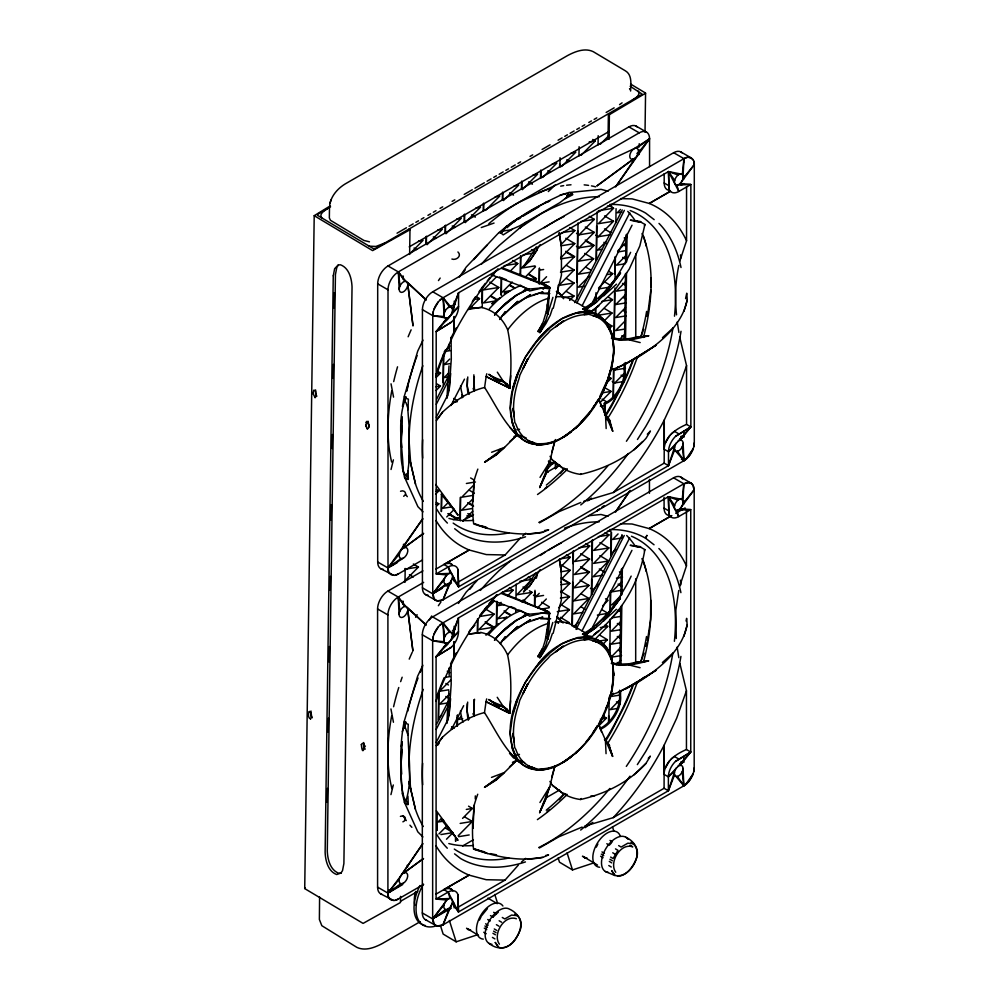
<?xml version="1.0" encoding="UTF-8"?>
<svg xmlns="http://www.w3.org/2000/svg" width="999" height="999" viewBox="0 0 999 999"><rect width="100%" height="100%" fill="white"/><g stroke="black" fill="none" stroke-linecap="round" stroke-linejoin="round"><path stroke-width="1.5" d="M381.843 894.317A14.598 8.429 -60 0 1 377.585 887.137L377.585 608.965A14.598 8.429 -60 0 1 387.912 591.083L422.902 570.879M383.329 569.368A14.598 8.429 -60 0 1 377.697 562L377.697 283.841A14.598 8.429 -60 0 1 388.012 265.959L628.908 126.885A14.598 8.429 -60 0 1 637.262 126.973M423.663 582.367L398.239 597.052A14.598 8.429 -60 0 0 387.912 614.934L387.912 893.094C387.038 898.863 393.681 902.696 398.239 899.05L423.663 884.377M649.562 166.621L649.562 138.799A14.598 8.429 -60 0 0 639.235 132.842L398.339 271.915A14.598 8.429 -60 0 0 388.012 289.797L388.012 567.969C387.15 573.726 393.781 577.559 398.339 573.926L422.427 560.014M401.311 746.328L402.135 741.77C401.511 760.963 398.551 782.766 405.119 800.961L405.881 801.036C413.711 776.96 406.755 749.5 408.266 724.275A5.47 2.235 11.6 0 1 404.195 721.415C399.375 745.541 400.287 770.629 402.659 794.992M402.185 416.62C402.847 435.601 397.415 457.742 405.219 475.836L406.518 475.487L407.692 472.714L408.778 464.098L409.041 425.599L407.692 407.767L405.981 402.609L404.458 401.735C396.99 423.501 402.872 449.163 403.221 471.865M426.585 920.141A14.598 8.429 -60 0 1 422.327 912.961L422.327 634.802A14.598 8.429 -60 0 1 432.654 616.92L673.551 477.834A14.598 8.429 -60 0 1 682.742 479.033M428.072 595.204A14.598 8.429 -60 0 1 422.427 587.837L422.427 309.665A14.598 8.429 -60 0 1 432.754 291.783L673.651 152.71A14.598 8.429 -60 0 1 682.005 152.797M438.386 601.161L434.727 599.662L432.754 593.793L432.754 315.634C433.042 308.504 437.05 301.561 443.081 297.752L683.978 158.666C688.536 155.032 695.167 158.866 694.293 164.635L694.293 442.794C694.005 449.912 689.997 456.855 683.978 460.676L443.081 599.75L437.013 600.986L425.449 594.517M680.032 765.409L690.746 752.022L690.746 509.627L678.708 516.583L676.76 510.214A6.081 3.509 -60 0 1 674.874 504.62A6.081 3.509 -60 0 1 680.656 499.1L668.381 496.715L458.466 617.906L458.466 631.818L451.973 637.824A6.081 3.509 -60 0 1 446.803 643.269L436.088 656.655L436.088 899.05L446.803 900.062A6.081 3.509 -60 0 1 449.463 898.526L436.088 899.05L448.139 892.095A14.598 8.429 -60 0 1 457.954 894.667L458.466 911.962L668.381 790.771L674.612 774.799A6.081 3.509 -60 0 1 674.612 771.727L668.381 790.771L664.085 788.286L613.211 817.657L584.952 826.061M680.144 440.284L690.858 426.898L690.858 184.503L678.808 191.458L676.86 185.09A6.081 3.509 -60 0 1 674.974 179.483A6.081 3.509 -60 0 1 680.769 173.976L668.493 171.578L458.566 292.782L458.566 306.693L452.072 312.687A6.081 3.509 -60 0 1 446.915 318.144L436.201 331.531L436.201 573.926L446.915 574.937A6.081 3.509 -60 0 1 449.575 573.401L436.201 573.926L448.239 566.97A14.598 8.429 -60 0 1 458.054 569.542L458.566 586.838L668.493 465.646L674.725 449.675A6.081 3.509 -60 0 1 674.725 446.603L668.493 465.646L664.185 463.161L613.311 492.532L583.653 501.398M454.158 907.941L454.158 903.296M635.689 662.749L635.689 578.833M635.789 337.612L635.789 253.709M649.45 493.294L649.45 479.383M664.085 788.286L664.16 745.179L676.685 718.181L686.45 690.796L679.907 663.573M669.717 515.496A14.598 8.429 -60 0 1 664.085 508.141L664.085 497.315M664.185 463.161L664.26 420.055L676.785 393.057L686.55 365.671L679.707 337M668.443 190.197A14.598 8.429 -60 0 1 664.185 183.004L664.185 173.739M668.381 790.771L668.381 776.86A14.598 8.429 -60 0 1 675.511 761.4L690.746 752.022L686.45 749.537C676.123 753.933 664.26 761.812 664.085 774.375L668.381 776.86L674.874 770.853A6.081 3.509 -60 0 1 676.76 767.607L668.381 776.86M668.893 514.01L668.381 496.715L678.708 516.583A14.598 8.429 -60 0 1 668.893 514.01L668.381 496.715L678.034 500.137M668.493 465.646L668.493 451.735A14.598 8.429 -60 0 1 675.624 436.276L690.858 426.898L686.55 424.413C676.223 428.808 664.372 436.688 664.185 449.25L668.493 451.735L674.974 445.729A6.081 3.509 -60 0 1 676.86 442.47L668.493 451.735M668.993 188.886L668.493 171.578L678.808 191.458A14.598 8.429 -60 0 1 668.993 188.886L668.493 171.578L678.134 175.012M681.131 436.6L683.978 436.838L683.978 430.656M686.45 749.537L686.45 690.796M679.682 586.376L686.45 565.884L686.45 510.239M686.55 424.413L686.55 365.671M679.782 261.251L686.55 240.759L686.55 186.651M425.349 919.642L436.9 926.11L442.969 924.887L683.865 785.801C689.897 781.992 693.905 775.037 694.193 767.919L694.193 489.76L692.22 483.891L680.843 477.11M454.233 316.496L454.195 333.404L441.658 360.402L436.001 376.261M454.258 307.28L454.258 301.111M454.133 641.633L454.083 658.528L441.558 685.526L435.901 701.385M454.145 632.404L454.158 626.248M311.476 716.458L310.926 712.687L309.415 711.4M467.307 378.633L467.22 385.839A73.002 42.145 -60 0 0 467.869 392.57M467.207 703.758L467.12 710.963A73.002 42.145 -60 0 0 468.231 720.242M400.549 896.39L400.462 902.522L363.087 923.401L304.72 888.611L314.21 215.684L330.382 205.794M319.593 897.027L319.38 919.492L321.828 925.698L356.83 947.339C365.209 951.385 374.95 947.464 382.542 943.406L420.229 921.652M329.483 207.979L329.345 217.907L330.419 220.267L363.923 240.459L369.443 241.808M327.173 802.384L327.372 788.361M328.172 732.242L328.371 718.219M329.158 662.1L329.383 646.515M330.169 590.397L330.369 576.373M331.168 520.254L331.381 504.67M332.18 448.551L332.38 434.528M333.167 378.409L333.366 364.385M334.166 308.266L334.378 292.682M404.995 582.367L405.182 568.443M409.627 254.445L409.977 229.745L408.966 229.146M426.086 244.193L426.198 236.426M426.361 244.156L426.473 236.388M436.725 830.419L436.813 824.187M438.286 720.017L438.673 692.032M441.233 511.5L441.483 494.393M443.057 382.442L443.456 354.458M445.167 233.179L445.279 225.412M436.988 830.369L437.237 813.273M438.549 719.979L438.948 691.995M441.508 511.463L441.745 494.355M443.294 385.514L443.731 354.42M445.442 233.142L445.554 225.374M455.494 841.17L455.532 838.061M457.117 726.111L457.267 715.222M460.039 519.318L460.352 497.377M464.248 222.165L464.36 214.398M455.769 841.121L455.806 838.011M457.392 726.073L457.542 715.184M460.289 520.829L460.626 497.34M462.038 397.827L462.075 394.717M464.523 222.128L464.622 214.36M477.36 632.692L477.559 618.693M482.03 302.884L482.242 287.337M483.316 211.151L483.429 203.384M475.274 799.013L475.324 795.903M477.634 632.654L477.822 618.656M482.23 307.517L482.517 287.3M483.591 211.114L483.703 203.346M496.391 624.787L496.715 601.46M501.061 294.992L501.298 277.884M502.397 200.137L502.509 192.37M496.665 624.75L496.99 601.423M501.336 294.942L501.573 277.847M502.672 200.1L502.784 192.332M520.267 274.638L520.529 255.981M521.478 189.123L521.59 181.356M515.759 612.175L515.809 609.065M515.959 598.189L516.158 584.19M520.541 274.6L520.804 255.944M521.753 189.086L521.853 181.319M534.502 605.869L534.702 591.87M539.06 283.841L539.273 268.294M540.546 178.109L540.659 170.342M534.777 605.831L534.989 590.284M539.335 283.803L539.547 268.256M540.821 178.072L540.934 170.305M555.369 468.743L555.456 462.525M559.627 167.095L559.677 163.986M555.644 468.693L555.731 462.475M558.116 293.007L558.229 285.227M559.902 167.058L560.027 157.73M572.052 625.824L572.677 582.28M572.939 563.623L573.114 551.186M576.923 282.03L577.647 230.719M572.327 625.786L573.389 551.148M576.96 299.088L578.034 222.902M578.97 156.044L579.108 146.716M591.42 594.592L591.645 579.045M591.908 560.389L592.195 540.172M595.392 314.548L595.479 308.329M595.579 300.562L595.654 295.891M596.153 260.127L596.64 225.924M591.695 594.555L592.457 540.134M595.654 314.51L595.741 308.291M595.854 300.512L595.966 292.744M596.428 260.09L597.102 211.888M598.051 145.03L598.189 135.702M604.17 412.562L604.295 403.284A24.388 13.849 -59.2 0 0 624.125 369.68L624.213 363.474M608.041 138.749L608.391 114.061L609.39 114.66L609.04 139.361M605.157 414.71L605.307 403.883A24.388 13.849 -59.2 0 0 620.017 389.847M608.541 721.965L608.628 715.746M609.49 655.107L609.64 644.218M609.877 627.11L609.989 619.343M610.127 610.014L610.389 591.358M610.889 555.594L611.226 532.267M613.149 396.828L613.536 368.843M613.96 339.298L614.61 292.657M614.885 273.988L615.122 256.893M608.816 721.915L609.165 697.04M609.765 655.057L610.264 619.305M610.401 609.977L610.664 591.308M611.163 555.556L611.5 532.23M613.411 396.79L613.811 368.806M614.235 339.26L614.959 287.949M615.084 278.621L615.396 256.855M615.871 222.64L616.071 208.654M619.592 690.234L619.53 694.892A24.388 13.849 -59.2 0 1 599.7 728.496L600.711 729.095A24.388 13.849 -59.2 0 0 620.541 695.491L620.604 690.833M619.942 665.409L620.779 606.455M620.928 595.591L621.303 569.218M621.74 538.174L621.79 535.077M624.562 338.698L625.486 273.639M625.636 262.787L626.023 234.902M620.978 664.46L621.815 605.506M621.965 594.642L622.34 568.256M625.249 362.537L625.137 370.279A24.388 13.849 -59.2 0 1 623.226 383.129M625.574 339.298L626.51 272.69M626.66 261.838L627.06 233.966M630.606 91.021C630.769 84.428 632.367 74.937 625.436 70.867L593.219 51.661C584.84 47.615 575.099 51.536 567.507 55.594L346.803 183.004C338.511 187.575 331.268 195.267 329.682 204.895M645.029 132.155L645.566 93.069L630.519 84.003M486.775 373.776A73.002 42.145 -60 0 0 486.151 376.573L509.74 388.174C511.401 368.756 511.838 348.976 507.679 329.82A103.222 59.603 -60 0 0 481.218 307.405L469.505 308.853L481.218 307.405M486.675 698.9A73.002 42.145 -60 0 0 486.051 701.698L509.627 713.298C511.288 693.88 511.738 674.1 507.579 654.944A103.222 59.603 -60 0 0 481.106 632.529L469.405 633.99L481.106 632.529M403.084 275.899L402.997 278.871L403.371 276.835M402.972 601.023L402.897 604.008L403.271 601.96M408.029 409.74L408.379 399.15A5.47 2.235 11.6 0 1 404.295 396.291L402.422 406.506M650.849 290.097L647.527 315.597M650.948 287.15L650.948 278.159M449.013 365.859L446.928 398.201A175.2 101.161 -60 0 1 449.113 390.384L451.298 359.053L451.073 337.4M448.913 690.983L446.815 723.326A175.2 101.161 -60 0 1 449.013 715.509L451.186 684.178L451.024 663.998M680.144 183.491L690.858 184.503L677.484 185.027A6.081 3.509 -60 0 0 680.144 183.491L681.343 182.093A6.081 3.509 -60 0 0 682.904 178.709L683.978 158.666L673.651 152.71M680.032 508.616L690.746 509.627L677.372 510.152A6.081 3.509 -60 0 0 680.032 508.616L681.231 507.217A6.081 3.509 -60 0 0 682.804 503.833L683.865 483.791L689.934 482.567L693.069 484.99M544.443 530.569L548.663 529.807A175.2 101.161 -60 0 1 542.644 532.28C519.53 536.813 495.604 531.63 473.676 523.938A118.931 51.399 -73.4 0 1 472.727 498.701L474.275 480.094A103.222 59.603 -60 0 1 477.834 469.105M545.741 855.444L548.563 854.944A175.2 101.161 -60 0 1 542.544 857.404C519.43 861.937 495.492 856.755 473.576 849.063A118.931 51.399 -73.4 0 1 472.627 823.825L474.175 805.231A103.222 59.603 -60 0 1 477.734 794.23M467.782 376.973L467.22 385.839L469.13 394.343M467.669 702.097L467.12 710.963L469.018 719.467M313.187 392.919L313.674 390.522M316.159 395.592L315.509 390.984L313.986 390.122M402.06 425.836L401.348 436.588A184.94 106.781 -60 0 0 401.698 447.44M402.048 749.437L401.248 761.713A184.94 106.781 -60 0 0 401.71 774.075M454.258 304.208L454.133 306.144A14.598 8.429 -60 0 1 453.134 310.264M454.033 634.303L454.158 629.333M546.328 311.613L547.839 314.26L549.425 290.222L546.328 311.613L539.972 332.492L545.454 321.503L552.909 297.365M539.86 657.617C548.426 645.179 549.263 629.994 549.325 615.359L545.179 640.621L539.86 657.617L537.824 656.53A71.404 40.085 -38.1 0 0 542.207 648.588M612.862 358.142C616.533 339.073 608.566 311.651 585.314 311.613C558.453 313.236 538.473 335.627 525.374 357.18C513.261 379.308 503.858 407.804 515.884 431.868C527.534 451.998 555.257 445.179 569.954 432.467M612.849 681.892L612.749 664.622L610.864 656.618C617.931 679.695 610.077 704.382 599 724.887L603.846 714.909A70.667 40.797 -60 0 1 578.858 750.299L563.361 762.499L571.241 756.817A70.667 40.797 -60 0 1 540.734 768.843L538.161 769.255L527.734 766.033L534.053 767.981A70.667 40.797 -60 0 1 515.896 749.6L514.685 747.477L512.974 733.403L514.073 741.857A70.667 40.797 -60 0 1 518.906 703.845L519.717 700.411L527.734 683.728L523.001 693.768A70.667 40.797 -60 0 1 547.976 658.378L550.324 655.631L563.361 646.116L555.606 651.86A70.667 40.797 -60 0 1 586.101 639.835L588.561 639.36L599 642.582L592.794 640.696A70.667 40.797 -60 0 1 610.938 659.078L612.05 661.138M515.871 434.715L520.117 437.4C504.095 424.413 495.641 404.558 484.602 387.475L486.151 376.573L509.752 388.199L510.651 375.636M573.226 754.707C559.527 767.145 535.639 777.309 520.004 762.537C503.996 749.537 495.541 729.682 484.49 712.599L486.051 701.698L509.64 713.336L510.551 700.761M472.727 498.701L473.014 501.723L474.275 480.094M473.002 828.271L474.175 805.231M646.79 316.333L647.052 313.249M646.291 646.216L646.553 643.106M449.113 390.384L450.699 373.551M449.013 715.509L450.599 698.676M554.345 442.707L549.85 461.65L539.735 487.512L546.416 473.126L546.79 469.243M554.957 765.609L549.75 786.775L539.622 812.649L546.303 798.251L546.803 793.081M683.116 177.048A6.081 3.509 -60 0 0 682.292 174.6L683.978 158.666L687.162 157.405M683.004 502.172A6.081 3.509 -60 0 0 682.192 499.725L683.865 483.791L687.062 482.542M610.963 331.493C618.194 354.495 609.665 379.121 598.763 399.55L596.003 402.984M547.839 314.26A66.796 38.561 -60 0 0 547.602 306.169L549.425 290.222M546.228 636.738L547.739 639.385A66.796 38.561 -60 0 0 547.489 631.293L549.325 615.359M549.887 288.848L542.544 287.837L528.796 289.123L528.683 290.147L529.445 291.046L545.254 287.188L549.612 287.412M549.787 613.973L542.432 612.974L528.696 614.26L528.571 615.272L529.345 616.171L545.142 612.312L548.776 612.399M311.501 716.445L310.552 718.943M433.254 311.651L432.754 315.634L446.915 318.144M673.551 477.834L683.865 483.791L442.969 622.877C436.925 626.685 432.992 633.628 432.654 640.759L432.654 918.918L434.627 924.787L438.286 926.285M693.793 446.765L694.293 442.794M693.693 771.89L694.193 767.919M401.411 421.203L401.96 418.156M404.995 401.436L405.819 396.865M406.93 390.784L407.754 386.226A184.94 106.781 -60 0 1 415.097 361.263M404.932 401.398L405.781 396.853M406.905 390.784L407.754 386.226M433.154 636.788L432.654 640.759L446.803 643.269M585.202 636.75L598.663 640.484L606.855 648.076L612 659.465C601.311 619.929 554.595 640.596 538.336 663.811C517.332 689.822 497.727 731.905 520.004 762.537L515.771 759.852M610.963 368.331L612.587 359.603M610.864 693.456L611.4 690.546M611.95 687.637L612.749 683.279M368.756 424.987L366.92 421.303L365.821 425.287M368.181 421.266L369.056 427.26M393.394 459.852L391.046 469.493M393.294 784.977L390.946 794.617M536.363 578.221L536.925 575.362M678.858 265.397C675.324 281.581 674.824 298.351 676.535 314.81M647.414 640.721L650.586 619.63L650.736 600.224M678.758 590.521L675.861 610.239L676.286 638.511M315.597 389.91L315.559 393.631L316.845 396.253M315.996 396.403L316.171 395.579M402.322 731.643L403.821 727.272L405.119 726.935L407.917 734.877M685.576 298.626L686.738 293.194A175.2 101.161 -60 0 1 687.225 299.912C681.98 326.124 658.416 344.568 636.838 357.942M686.051 621.041L686.638 618.331A175.2 101.161 -60 0 1 687.125 625.049C681.88 651.248 658.316 669.692 636.725 683.066M640.509 221.516L630.282 220.155A175.2 101.161 -60 0 1 635.327 221.179L641.071 222.228L644.954 224.463L639.847 245.929L629.308 268.981L614.647 290.447L591.046 312.425L584.378 314.598A103.222 59.603 -60 0 0 587.961 311.738M640.409 546.64L630.169 545.292A175.2 101.161 -60 0 1 635.214 546.303L640.971 547.352L644.842 549.6C639.298 584.14 619.68 615.372 592.045 636.6M304.707 888.461L305.145 887.761M645.579 93.219L609.39 114.66M607.567 380.007L606.955 382.492L610.564 369.755M607.454 705.132L601.81 718.119M363.698 742.544L363.549 746.191L365.172 749.188M546.416 473.126L546.977 470.841A66.796 38.561 -60 0 1 549.85 461.65L540.034 477.372M546.303 798.251L546.865 795.966A66.796 38.561 -60 0 1 549.75 786.775L539.935 802.497M553.259 308.204L561.438 275.175L561.438 256.793M553.159 633.329L561.326 600.312L561.326 581.918M310.976 710.988L310.951 715.559L312.35 717.732M645.991 646.228L646.765 643.481M610.464 694.879L606.855 707.617L612 690.284L613.386 673.588M683.99 311.276L687.225 299.912M683.89 636.4L687.125 625.049M551.823 452.035L555.407 439.548M551.723 777.172L554.907 766.058M404.458 395.729L417.719 351.111L422.989 340.135M404.358 720.853L417.607 676.248L422.877 665.259M435.914 569.118L443.943 564.485L448.239 566.97L450.199 573.339A6.081 3.509 -60 0 1 452.335 578.059L443.081 599.75L439.885 601.011M607.867 378.758L610.526 369.817M435.801 894.255L443.831 889.61L448.139 892.095L450.087 898.463A6.081 3.509 -60 0 1 452.222 903.196L442.969 924.887L439.785 926.135M547.739 639.385L552.797 622.489M330.02 203.209L331.006 200M415.746 891.395L415.035 893.705A27.51 15.622 -59.2 0 0 414.872 905.231M552.472 308.416L550.212 315.247L545.991 323.439L539.922 332.555L537.937 331.406L542.757 324.101M552.36 633.541L550.099 640.371L545.879 648.563L539.822 657.679L545.342 646.628M512.774 388.186L517.644 374.513L525.374 357.18L536.525 341.82L548.951 328.696L561.875 318.656L575.649 313.286L588.086 312.05L598.376 315.035L606.955 322.952L611.937 326.024L608.666 329.333M512.674 713.311L517.544 699.637L525.274 682.305L536.413 666.957L548.851 653.821L561.775 643.781L575.549 638.411L587.974 637.187L577.722 637.487M641.121 336.126L643.656 329.308M641.008 661.251L644.068 653.071M403.658 496.278C407.942 494.068 404.395 489.398 400.537 491.258M443.081 599.75L449.575 582.854A6.081 3.509 -60 0 0 451.723 579.807M388.998 890.271L387.912 893.094L388.424 896.478M442.969 924.887L449.463 907.979A6.081 3.509 -60 0 0 451.61 904.932M366.009 422.515L366.258 421.878M452.335 308.753L458.566 292.782L452.335 311.825A6.081 3.509 -60 0 0 452.335 308.753L443.081 297.752L432.754 291.783M452.222 633.878L458.466 617.906L452.222 636.95A6.081 3.509 -60 0 0 452.222 633.878L442.969 622.877L432.654 616.92M316.009 396.403L315.06 397.614M607.342 380.07L599.687 396.79M605.644 709.103L607.23 705.194M389.148 890.246L387.912 893.094L377.585 887.137M539.735 487.512L546.977 470.841M539.622 812.649L546.865 795.966M591.046 312.425L591.558 311.251L589.547 310.364L584.665 310.14L582.629 309.016A71.404 53.821 -44 0 0 591.358 303.559M644.392 225.724L644.954 224.463M644.28 550.861L644.842 549.6M433.878 309.565L438.386 301.748M433.778 634.69L438.286 626.885M665.309 443.194L669.817 435.377M665.209 768.318L669.717 760.501M600.549 720.741L598.663 724.687L600.249 720.654M615.496 848.875L617.969 850.361L613.124 858.553L610.639 857.08M479.433 920.104L480.994 916.957M596.303 847.164L597.864 844.018M539.922 332.555L545.454 321.503M436.6 399.25L448.701 375.661M436.276 404.295L449.026 379.433M436.326 417.245L447.702 395.067M450.986 405.494L464.485 379.158M574.75 302.647L622.265 209.94M576.885 302.922L624.363 210.352M582.117 305.781L629.782 212.799M592.182 302.972L632.055 225.212M436.501 724.375L449.313 699.4M436.176 729.432L448.926 704.57M436.226 742.382L448.314 718.805M451.585 729.245L463.673 705.669M575.349 626.385L622.165 535.064M576.073 629.432L624.25 535.476M582.005 630.918L629.682 537.937M591.358 629.495L631.955 550.349M309.091 711.7C308.092 713.798 308.004 718.181 310.564 718.93M515.884 377.747L517.644 374.513L512.499 391.845L510.252 408.067L512.774 425.025M515.771 702.884L517.544 699.637L512.387 716.982L510.152 733.191L512.674 750.149M536.301 246.903L523.551 266.895A175.2 101.161 -60 0 1 529.345 261.438L540.209 244.605M535.489 573.226L523.439 592.02A175.2 101.161 -60 0 1 529.245 586.563L540.109 569.73M610.526 284.94L609.278 287.138A66.796 38.561 -60 0 1 605.282 293.556L596.515 302.123L584.665 310.14L603.508 292.994L620.504 273.039L603.858 295.629L603.508 292.994M610.414 610.077L603.408 618.119L603.758 620.754L620.391 598.164L609.178 612.275A66.796 38.561 -60 0 1 605.169 618.681L600.162 624.1L592.544 630.169L584.565 635.264L582.529 634.14A71.404 53.821 -44 0 0 591.258 628.696M506.618 226.036L503.596 229.52L503.946 230.819L510.339 229.97L519.443 225.974L559.665 202.76L566.583 197.502L568.493 194.43L566.97 193.556L561.65 194.655L545.529 202.41L512.325 221.878L498.701 232.779A5.47 2.235 48.4 0 1 503.221 234.877L512.225 229.27M605.282 293.556L620.504 273.039M605.169 618.681L620.391 598.164M648.251 758.278L650.324 756.131A175.2 101.161 -60 0 1 645.878 763.498C629.008 782.292 605.044 793.993 580.556 799.5A118.931 72.827 -78.4 0 1 562.849 793.406L552.347 785.251A103.222 59.603 -60 0 1 549.949 781.43M472.227 301.885L475.512 296.753M592.22 408.966L598.376 399.338M468.843 632.155L470.479 629.582M637.462 439.485L645.666 426.635A184.94 106.781 -60 0 0 681.031 331.293M592.882 732.891L597.502 725.661L587.974 740.309L575.549 753.433L561.775 762.986C544.23 775.236 517.12 771.49 512.387 747.801L515.771 757.005M637.35 764.61L645.566 751.772A184.94 106.781 -60 0 0 680.931 656.418M590.459 411.526L588.086 415.184L575.649 428.309L561.875 437.862C544.33 450.099 517.22 446.366 512.499 422.677L515.884 431.868M592.045 409.091L594.417 405.432M338.336 265.085L336.8 267.445L335.439 274.538L327.285 851.086C327.622 859.39 330.232 870.141 338.886 873.288L341.171 873.064M537.824 656.53L542.644 649.225M488.848 223.676A184.94 106.781 -60 0 1 518.793 202.385L634.752 148.401A6.081 3.509 -60 0 1 638.261 150.125A6.081 3.509 -60 0 1 636.6 156.256L615.571 186.875L649.562 138.799L634.078 148.739A6.081 3.509 -60 0 0 629.82 155.382A6.081 3.509 -60 0 0 632.742 159.191M404.832 547.577A6.081 3.509 -60 0 1 407.23 553.396A6.081 3.509 -60 0 1 400.624 558.416A6.081 3.509 -60 0 1 400.974 550.499L422.864 518.631L388.012 567.969L388.524 571.353M630.119 490.409L615.471 512L629.507 491.583M403.396 883.153L387.912 893.094L402.073 874.237L422.764 843.755M459.415 277.035L466.283 266.983L498.301 233.192M458.454 603.421L466.183 592.107L476.848 580.844M422.714 843.768L400.874 875.636A6.081 3.509 -60 0 0 400.524 883.541A6.081 3.509 -60 0 0 407.13 878.521A6.081 3.509 -60 0 0 404.732 872.701M529.345 261.438L537.25 249.95M529.245 586.563L537.15 575.074M581.243 798.501L580.556 799.5M550.049 456.306A103.222 59.603 -60 0 0 552.459 460.127L562.949 468.281A118.931 72.827 -78.4 0 0 580.656 474.375L581.006 473.876M481.543 915.821L487.437 908.615M492.907 917.144L498.351 912.149M685.589 459.59L693.169 448.851L688.661 456.668M685.489 784.727L693.069 773.988L688.561 781.792M498.613 776.448L495.854 780.294L484.552 787.349L504.42 772.527L516.708 760.326L510.039 752.771M436.413 420.542L442.569 412.125A103.222 59.603 -60 0 1 484.602 387.475M436.313 745.666L442.47 737.262A103.222 59.603 -60 0 1 484.49 712.599M681.343 182.093L694.293 164.635L693.793 161.239M433.254 597.19L432.754 593.793L446.915 574.937M681.231 507.217L694.193 489.76L693.693 486.363M446.803 900.062L432.654 918.918L433.154 922.314M436.8 419.755L442.569 412.125M436.7 744.879L442.47 737.262M500.199 318.406L505.382 311.7L499.625 319.493M500.574 448.901L495.954 455.157L484.665 462.225L504.532 447.402L516.808 435.202L510.152 427.647M500.099 643.531L505.282 636.825L500.474 643.481M573.326 429.582L577.822 425.736L575.649 428.309L591.358 410.077M586.063 741.857L590.384 736.313M494.555 315.197C503.434 303.771 515.197 294.28 528.796 289.123L491.933 274.987M494.455 640.322C503.334 628.895 515.084 619.405 528.696 614.26L491.833 600.124M638.161 152.872L649.562 138.799L636.6 148.227M682.904 178.709L694.293 164.635M399.413 553.896L388.012 567.969L377.697 562M422.427 587.837L432.754 593.793L444.155 579.72M682.804 503.833L694.193 489.76M399.313 879.02L387.912 893.094L400.874 883.665M444.043 904.844L432.654 918.918L422.327 912.961M560.377 473.563L564.073 469.068M458.279 582.042L505.132 554.982L520.491 537.862M559.34 799.812L563.973 794.205M458.179 907.167L505.032 880.107L518.394 865.022M494.755 314.61L498.439 310.339L516.471 295.18L528.796 289.123M494.655 639.747L498.339 635.476L516.358 620.304L528.696 614.26M436.201 331.531L458.566 306.693A14.598 8.429 -60 0 1 451.436 322.14L436.201 331.531L451.436 322.14M436.088 656.655L458.466 631.818A14.598 8.429 -60 0 1 451.323 647.277L436.088 656.655L451.323 647.277M579.408 749.25L575.549 753.433L577.722 750.861L575.474 752.784M494.98 314.535L504.27 304.558L516.471 295.18M494.867 639.66L504.17 629.695L516.358 620.304M581.031 422.352L585.314 417.832M611.4 842.994L609.303 845.191L606.818 843.718M647.327 434.215L650.424 431.006A175.2 101.161 -60 0 1 645.978 438.374C629.108 457.167 605.144 468.856 580.656 474.375M555.469 184.703L548.301 191.558M410.002 253.609L423.077 240.359L418.519 241.096M427.072 244.705L442.332 229.246L437.774 229.97M445.991 233.778L461.263 218.319L456.705 219.056M465.259 222.64L480.519 207.18L475.961 207.917M485.601 210.414L499.775 196.054L495.217 196.791M503.434 200.587L518.693 185.127L514.148 185.864M522.34 189.698L537.612 174.238L533.054 174.975M542.694 177.472L556.868 163.112L552.31 163.848M561.613 166.546L575.786 152.185L571.228 152.922M581.081 155.32L595.254 140.971L592.694 139.448M600.337 144.206L609.053 135.365M496.665 276.661L483.578 289.91L498.763 287.462L489.822 282.13M468.606 309.628L479.508 298.589L476.96 297.065M510.139 271.266L517.769 263.536L512.649 260.489M498.763 287.462L483.504 302.922L495.654 300.961M529.045 260.364L521.416 268.094L535.077 265.884M512.237 282.055L502.422 291.995L510.027 290.771M446.528 349.35L449.8 346.029M525.699 276.686L535.501 266.745M560.676 244.942L574.85 230.594L569.742 227.547M449.725 359.041L444.28 364.56L450.349 363.586M436.188 377.447L440.547 373.039L436.713 370.754M576.498 233.304L579.058 234.827L594.318 219.368L589.21 216.321M533.853 281.219L536.038 279.008L528.371 274.438M560.601 257.954L574.775 243.594L565.834 238.262M448.563 373.151L444.205 377.572L448.763 376.835M609.74 205.956L613.573 208.242L598.314 223.701L613.498 221.254L604.557 215.921M540.034 283.341L546.578 276.723M436.113 390.459L440.472 386.039L436.638 383.753M576.423 246.316L578.983 247.839L594.243 232.38L585.302 227.048M620.504 209.465L617.232 212.787L621.79 212.05M561.138 270.217L574.213 256.955L566.545 252.385M595.679 235.19L598.239 236.713L613.498 221.254M566.47 265.397L574.138 269.967L558.878 285.427L574.063 282.979L566.396 278.409M606.393 241.246L597.677 250.075L602.235 249.338M584.665 253.409L593.606 258.741L578.346 274.201L590.496 272.24M560.988 296.228L574.063 282.979M589.173 276.174L578.271 287.213L584.34 286.238M617.619 251.061L626.336 242.22M569.63 300.399L573.988 295.979L566.321 291.408M626.261 255.232L616.458 265.172L625.561 263.699M598.538 287.999L612.712 273.639L608.878 271.353M626.111 281.243L616.308 291.184L625.411 289.71M596.815 315.472L612.087 300.012M625.561 294.605L615.746 304.545L626.373 302.834M604.37 320.754L612.012 313.024L604.333 308.454M435.626 494.13L438.898 490.821L436.351 489.298M625.486 307.617L615.671 317.557L626.298 315.834M436.65 506.031L438.823 503.821L436.276 502.297M625.411 320.629L615.596 330.569L624.712 329.096M447.939 502.834L442.482 508.354L451.598 506.893M473.738 485.077L461.75 497.215L472.377 495.504M619.88 339.161L625.337 333.629M446.765 516.945L454.408 509.215M472.577 499.188L461.675 510.227L472.302 508.516M462.962 521.103L472.777 511.163M404.283 581.406L418.456 567.045L413.349 563.998M612.325 368.419L614.885 369.942L618.156 366.633M605.694 383.928L611.151 378.409L608.591 376.885M612.25 381.431L614.81 382.954L624.625 373.014M600.174 402.46L611.076 391.421L605.956 388.374M545.854 470.404L552.385 463.786L548.551 461.501M556.043 468.319L559.315 465.01M480.044 615.496L494.218 601.148L491.658 599.625M470.529 629.695L474.887 625.274M501.148 602.372L497.877 605.681L503.958 604.695M507.692 595.741L513.136 590.222L509.303 587.936M485.202 608.816L494.143 614.148L478.883 629.607L494.068 627.16L485.127 621.828M363.274 748.251L365.447 746.041M528.221 577.035L532.055 579.32L516.783 594.78L531.98 592.332L529.42 590.809M509.79 606.543L497.802 618.681L506.918 617.22M485.951 635.239L492.495 628.621M522.165 602.272L531.98 592.332M560.414 567.22L570.229 557.28L566.396 554.994M450.561 680.207L439.66 691.246L448.763 689.785M533.416 595.142L535.963 596.665L539.235 593.356M585.864 543.768L589.697 546.053L574.425 561.513L589.622 559.065L580.669 553.733M561.426 579.12L570.154 570.279L561.201 564.947M449.388 694.317L439.572 704.258L448.688 702.784M605.119 532.654L608.953 534.94L593.681 550.399L608.878 547.939L599.924 542.607M537.587 607.829L546.316 598.988M589.622 559.065L574.35 574.525L589.547 572.077L580.594 566.745M618.069 533.953L612.612 539.472L620.204 538.249M560.876 592.482L569.592 583.653L561.925 579.083M439.498 717.27L441.683 715.059M608.878 547.939L593.606 563.399L608.803 560.951L599.85 555.619M612.537 552.484L615.809 549.163M558.616 607.704L569.517 596.653L560.576 591.321M608.316 561.301L593.056 576.76L602.16 575.299M580.044 580.107L588.985 585.439L573.726 600.899L588.911 598.438L581.243 593.868M461.476 716.183L458.204 719.492L462.762 718.756M559.627 619.605L569.442 609.665L560.501 604.333M598.426 584.253L592.981 589.772L590.421 588.249M588.911 598.438L573.651 613.898L582.754 612.437M577.934 622.489L573.576 626.91L576.61 626.423M621.64 581.918L611.825 591.858L622.464 590.147M602.634 605.844L608.091 600.324L605.531 598.801M620.479 596.028L611.75 604.87L616.308 604.133M596.028 625.486L608.016 613.336L601.623 609.527M620.404 609.04L611.675 617.869L620.791 616.408M595.466 638.848L607.454 626.698M620.928 621.303L611.126 631.231L620.229 629.77M603.021 644.118L607.38 639.71L599.712 635.139M620.854 634.303L611.051 644.243L620.154 642.769M441.208 818.73L437.937 822.04L442.495 821.303M620.779 647.315L610.976 657.255L621.603 655.531M438.948 833.94L446.578 826.21M462.574 818.381L472.39 808.453L468.556 806.168M616.346 664.735L620.704 660.327M446.503 839.222L453.047 832.592L440.896 834.552M458.141 835.813L472.315 821.453L464.647 816.882M613.536 693.318L610.264 696.628L619.38 695.154M620.004 699.7L610.189 709.64L617.782 708.416M598.813 725.836L606.443 718.106L603.896 716.583M502.784 448.826A66.796 38.561 -60 0 0 497.639 453.484L495.954 455.157L504.532 447.402L491.608 452.272M591.458 636.375L584.565 635.264L603.408 618.119M502.672 773.95A66.796 38.561 -60 0 0 497.527 778.608L495.854 780.294L504.42 772.527L491.496 777.397M510.626 308.079L503.459 314.972L517.894 301.286L510.626 308.079L530.681 294.568L518.081 302.335M510.526 633.204L503.346 640.097L517.782 626.41L510.526 633.204L530.581 619.692L517.981 627.459M538.436 338.673L548.951 328.696L545.929 330.781M633.678 450.025L642.632 441.546M538.336 663.811L548.851 653.821L545.816 655.906M633.578 775.149L645.878 763.498M672.851 328.246L662.487 337.65M672.752 653.371L662.399 662.524M522.664 291.708L526.148 288.474L522.277 286.238M522.552 616.833L526.048 613.598L520.891 610.614A73.002 42.145 -60 0 0 489.248 633.94M509.615 441.733L516.808 435.202L513.961 436.551M509.502 766.857L516.708 760.326L512.45 762.337M603.858 295.629L616.47 284.191M603.758 620.754L616.371 609.328M545.092 488.399L547.227 486.55M522.627 536.001L525.836 533.216M547.127 811.675L549.263 809.814M521.453 862.062L525.724 858.341M501.098 232.779L503.446 230.769M506.968 227.76C519.405 216.346 534.328 207.567 549.762 201.036M634.752 158.217L635.401 157.655M402.172 549.1L402.834 548.551M449.575 582.854L432.754 593.793L445.716 584.365M511.088 560.377L499.35 570.392A184.94 106.781 -60 0 0 480.394 590.409M402.073 874.237L402.722 873.675M449.463 907.979L432.654 918.918L445.604 909.502M501.148 232.804L504.682 229.807M514.11 221.815L518.831 217.819L504.37 228.259M595.491 633.428L598.701 630.943L594.143 634.402M497.927 299.3L500.062 297.665M439.885 300.175L443.081 297.752L449.575 307.155M498.651 298.701L491.845 303.883L494.855 301.623M591.957 311.014L598.801 305.819L592.07 310.951M671.316 433.791L674.512 431.368L678.808 433.853M439.785 625.299L442.969 622.877L449.463 632.28M687.162 458.254L683.978 460.676L681.393 459.19M491.745 629.008L498.551 623.838M671.216 758.915L674.4 756.493L678.708 758.978M674.612 774.799L683.865 785.801L687.062 783.378M423.663 533.391L403.509 548.101L423.326 533.553M599.2 509.278L596.765 511.063L599.263 509.24M601.635 507.48L604.07 505.681M423.551 858.528L403.396 873.226L423.226 858.678M400.974 558.541L388.012 567.969L403.509 558.029M619.555 104.62L622.077 102.86M587.662 500.861L591.595 498.139M585.089 827.709L592.782 822.377M402.909 821.84C407.642 820.029 405.02 814.335 400.424 816.383M584.665 310.14L596.515 302.123M584.565 635.264L596.415 627.247M484.665 462.225L497.639 453.484M484.552 787.349L497.527 778.608M518.056 219.48L520.616 217.77M523.176 216.059L538.948 206.756M539.497 522.864L559.028 511.65L580.794 502.485M539.385 847.989L558.916 836.775L582.117 827.072M611.276 369.667A103.222 59.603 -60 0 0 618.244 367.257L626.136 363.711L636.6 357.255M639.223 355.644L656.231 345.154L626.136 363.711M675.624 436.276L690.858 426.898L677.484 441.82A6.081 3.509 -60 0 1 683.066 442.545M609.802 695.179A103.222 59.603 -60 0 0 618.144 692.382L633.878 683.99M636.5 682.379L656.131 670.279L626.023 688.835M675.511 761.4L690.746 752.022L677.372 766.945A6.081 3.509 -60 0 1 682.954 767.669M327.56 208.604C324.837 210.314 318.356 214.285 321.765 217.869M632.242 100.237C634.964 98.526 641.445 94.568 638.036 90.971M670.267 191.284L649.263 203.459L632.142 198.876L620.554 198.626M436.039 520.554A195.642 112.962 -60 0 0 469.193 549.999L443.943 564.485L469.193 549.999L486.301 554.582L505.132 554.982M671.478 515.646L649.15 528.583L632.042 524L620.454 523.751M435.939 845.678A195.642 112.962 -60 0 0 469.08 875.124L443.831 889.61L469.08 875.124L486.201 879.707L505.032 880.107M330.594 206.855L318.294 213.961L317.457 215.297L373.389 248.664L375.537 248.401L642.27 94.193L630.132 86.251M397.04 233.192L406.443 227.76M409.14 226.211L413.161 223.876M415.846 222.327L418.544 220.779M421.228 219.231L423.913 217.67M427.934 215.347L430.631 213.798M433.316 212.25L436.001 210.702M440.035 208.366L442.719 206.818M452.122 201.386L454.807 199.837M464.21 194.405L472.265 189.76M474.95 188.199L484.353 182.78M487.05 181.231L491.071 178.896M493.756 177.347L496.453 175.799M499.138 174.251L503.159 171.915M505.844 170.367L508.541 168.819M511.226 167.27L515.247 164.935M517.944 163.386L520.629 161.838M530.032 156.406L532.717 154.857M542.07 149.463L550.074 144.83M558.079 140.21L562.087 137.899M564.76 136.364L567.432 134.815M570.092 133.279L574.1 130.969M576.773 129.42L579.445 127.884M582.117 126.336L584.777 124.8M588.786 122.49L591.458 120.941M594.13 119.405L596.79 117.857M606.143 112.462L614.148 107.842M409.977 229.745L372.602 250.624L314.21 215.684M409.19 246.878L609.165 131.431M681.206 185.102L683.878 183.566M462.712 520.866L473.476 514.647M546.141 472.702L559.602 464.935M390.709 566.408L397.44 562.524M432.754 593.793L442.12 588.386M446.141 586.063L451.486 582.979M675.749 513.324L685.114 507.917M462.612 845.991L473.376 839.772M546.041 797.826L559.49 790.059M389.26 892.319L402.722 884.54M400.661 901.235L417.794 891.333M435.327 917.382L451.386 908.103M670.529 191.259L649.263 203.459A195.642 112.962 -60 0 1 686.55 240.759M671.753 515.621L649.15 528.583A195.642 112.962 -60 0 1 686.45 565.884M385.114 242.919L375.974 246.453L369.23 246.166M565.372 198.589L572.639 194.793A5.47 3.871 75 0 0 567.807 192.869L559.777 195.354M679.932 438.873L682.629 437.512M679.832 764.01L683.865 761.962L681.018 761.725M618.244 367.257L633.865 359.39A118.931 89.361 -69 0 0 640.159 355.219M618.144 692.382L633.766 684.515A118.931 89.361 -69 0 0 644.967 676.648M508.116 291.72L504.358 293.481L508.454 291.696M631.231 339.435L638.286 336.626L629.407 338.624L629.507 339.935L631.231 339.435A66.796 38.561 -60 0 0 636.5 337.45L648.663 335.801C636.6 338.698 623.713 342.457 611.45 338.249M506.768 617.432L504.258 618.606L506.98 617.419M631.131 664.56L638.174 661.75L629.308 663.761L629.395 665.059L631.131 664.56A66.796 38.561 -60 0 0 636.4 662.574L648.563 660.926C636.488 663.836 623.613 667.582 611.351 663.373M680.082 438.499L682.679 437.387M679.982 763.623L683.865 761.962M448.376 307.13L455.369 304.208M452.46 630.506L455.257 629.333M525.649 297.902L542.894 291.97L533.116 294.892M525.536 623.026L542.794 617.107L533.016 620.017M395.154 575.187L398.339 573.926M395.042 900.311L398.239 899.05M494.055 223.052L481.281 227.535M609.752 420.367L608.778 419.205A66.796 38.561 -60 0 1 605.469 413.823L604.532 414.148L609.752 420.367L612.724 431.256L598.576 399.013M604.432 739.285L605.357 738.948A66.796 38.561 -60 0 0 608.678 744.33L612.612 756.38L598.476 724.138M558.141 857.916L559.49 862.187L572.502 869.942L593.918 862.861M440.434 925.524L443.144 934.065L456.143 941.82L477.572 934.739M518.206 610.476L519.905 610.264M545.529 202.41L548.376 201.536M445.554 563.698L450.012 563.261L452.297 564.585M445.454 888.823L449.9 888.386L453.034 890.808L451.136 888.885L448.526 888.211M583.553 312.675L587.062 311.813M583.441 637.799L586.962 636.95M588.436 638.736L584.278 639.735A103.222 59.603 -60 0 0 587.862 636.863M589.173 141.945L595.254 140.971M598.389 210.702L613.573 208.242M580.644 221.578L594.318 219.368M561.188 232.792L574.85 230.594M579.058 234.827L594.243 232.38M598.239 236.713L610.389 234.753M561.113 245.804L574.775 243.594M624.2 237.924L627.235 237.437M523.001 254.845L533.641 253.122M578.983 247.839L594.168 245.379L585.227 240.047M504.095 265.734L517.769 263.536M561.038 258.816L574.7 256.606L565.759 251.273M618.044 251.923L625.636 250.687M593.606 258.741L578.421 261.201L593.681 245.742L586.013 241.171M491.246 275.687L494.293 275.187M540.596 269.98L543.631 269.493M560.476 272.178L574.138 269.967M530.444 279.633L536.525 278.646L528.858 274.076M541.558 283.104L549.15 281.868M606.643 274.625L612.712 273.639M473.439 299.563L479.508 298.589M598.975 288.861L609.602 287.138M563.361 297.702L573.988 295.979M601.935 301.373L612.562 299.65L608.728 297.365M598.339 315.222L612.012 313.024M444.355 351.561L450.424 350.574M607.38 326.76L611.937 326.024M435.989 373.776L440.547 373.039M435.914 386.775L440.472 386.039M614.885 369.942L625.511 368.231M452.684 402.472L457.242 401.735M608.116 378.908L611.151 378.409M614.81 382.954L622.402 381.718M601.96 392.894L611.076 391.421M600.362 406.143L604.919 405.407M548.651 464.448L553.209 463.711L550.649 462.187M466.383 483.479L475.487 482.005M435.864 491.308L438.898 490.821M435.789 504.32L438.823 503.821M453.047 519.655L457.592 518.918L448.651 513.586M598.314 536.65L608.953 534.94M404.782 569.255L418.456 567.045M579.058 547.777L589.697 546.053M559.59 558.99L570.229 557.28M561.038 571.753L570.154 570.279M519.905 581.281L532.055 579.32M502.509 591.932L513.136 590.222M560.963 584.765L570.079 583.291L561.126 577.959M616.458 578.109L622.539 577.135M588.985 585.439L573.801 587.887L589.06 572.427L581.393 567.857M491.183 601.635L494.218 601.148M535.963 596.665L543.556 595.441M560.402 598.126L569.517 596.653M480.469 616.358L494.143 614.148M543.006 608.803L549.075 607.829M557.292 611.625L569.442 609.665M597.39 615.047L608.016 613.336M566.333 623.164L569.368 622.677L560.427 617.345M600.349 627.572L607.941 626.348L605.382 624.825M598.264 641.183L607.38 639.71M445.804 677.26L450.362 676.523M451.098 728.671L454.133 728.184L451.573 726.66M600.374 719.093L606.443 718.106M466.308 809.427L472.39 808.453M460.164 823.413L472.315 821.453M458.566 836.675L469.193 834.952M636.5 337.45L648.663 335.801M636.4 662.574L648.563 660.926M528.034 534.003L542.644 532.28M527.922 859.128L542.544 857.404M590.684 796.116L594.892 795.666M586.95 857.941L584.715 858.178L586.538 858.216L582.429 856.293M470.604 929.832L467.457 929.27L468.369 929.569M617.494 876.323C626.248 875.986 632.217 867.856 635.501 860.526C640.621 851.073 634.927 841.32 625.749 837.212M568.768 192.557L601.123 189.36L608.116 191.209M588.698 515.709L601.023 514.485L608.004 516.333M629.407 338.624L620.579 339.036L611.763 338.087M629.308 663.761L620.479 664.16L611.65 663.224M545.929 444.155L536.525 444.955L538.436 444.892M545.816 769.28L536.413 770.079L538.336 770.029M484.865 851.935L473.576 849.063M577.822 312.362L588.086 312.05L585.314 311.613M549.737 293.494L540.322 293.356L549.238 293.594M549.625 618.631L540.222 618.493L550.624 618.756M582.629 309.016L587.237 309.141M582.529 634.14L587.137 634.265M543.331 284.178L549 286.838M543.219 609.303L548.901 611.975L501.51 592.607M445.716 318.132A6.081 3.509 -60 0 1 444.155 316.546L432.754 315.634L422.427 309.665M445.604 643.256A6.081 3.509 -60 0 1 444.043 641.67L432.654 640.759L422.327 634.802M502.272 381.268A66.796 38.561 -60 0 0 497.914 380.194L496.391 380.007L488.973 374.425C495.342 379.345 506.53 379.72 509.74 388.174L502.859 381.181L496.391 380.007L503.633 381.805L497.327 372.165M502.16 706.405A66.796 38.561 -60 0 0 497.814 705.319L496.278 705.132L488.873 699.55C495.229 704.47 506.431 704.844 509.627 713.298L502.747 706.305L496.278 705.132L503.533 706.93L497.227 697.29M451.91 259.053C456.143 260.677 462.212 255.906 457.942 251.96M641.071 222.228L635.327 221.179M640.971 547.352L635.214 546.303M681.093 436.276L683.978 436.838M611.6 338.162L621.515 340.085M611.488 663.286L621.415 665.209M552.347 785.251L562.849 793.406L565.621 793.943M490.434 853.621L496.553 854.844M549.887 288.649L543.993 287.462L550.212 288.049M549.775 613.773L543.893 612.587L550.112 613.174M567.357 469.218L562.949 468.281L552.459 460.127M562.849 793.406L565.784 794.03M367.257 428.871L368.356 428.359L368.781 424.975M547.09 293.356L549.55 293.968M629.507 339.935L640.172 342.582M546.99 618.493L549.45 619.105M629.395 665.059L640.072 667.707M526.123 437.862L519.155 435.714M315.072 397.602L313.249 393.906M524.612 762.637L517.682 760.289M688.661 157.268L691.271 157.942L693.169 159.865M688.561 482.392L691.171 483.079M448.626 563.086L451.236 563.761M380.719 568.693L393.656 575.337M380.607 893.818L393.544 900.461M482.18 525.973L486.351 527.235M614.909 875.411L611.638 870.616L614.909 875.411C630.107 879.295 646.078 851.136 631.156 842.232L633.591 843.73L627.859 843.193L621.128 847.065L618.656 845.591M498.551 947.302L495.279 942.494L498.551 947.302C508.091 950.411 515.796 940.109 519.143 932.417C524.275 922.951 518.581 913.211 509.39 909.09A19.943 11.326 -59.2 0 0 488.211 922.839A19.943 11.326 -59.2 0 0 491.97 944.305M520.017 285.14L520.991 285.489A73.002 42.145 -60 0 0 489.348 308.816M517.794 434.69L522.19 436.288M517.694 759.814L522.09 761.413M475.212 523.876L487.549 528.434M475.099 849.013L487.45 853.558M501.623 267.47L545.129 284.603L548.876 286.938M501.523 268.381L550.287 287.587M499.325 276.96L506.555 279.795M501.423 593.506L548.751 612.15L543.856 609.328M510.776 606.63L515.109 608.341M443.693 820.329L441.096 819.305L457.992 840.346A175.2 101.161 -60 0 1 454.932 836.051L436.413 810.838M681.343 174.051L682.292 174.6M681.231 499.175L682.192 499.725M605.444 871.528L614.822 875.499M489.085 943.418C499.35 951.772 511.313 947.739 516.945 936.687C521.053 930.019 523.926 918.006 514.797 914.11L517.245 915.621L511.513 915.084L504.782 918.955L502.297 917.469M500.936 380.457L503.633 381.805M500.836 705.581L503.533 706.93M550.849 462.749L554.045 462.762A4.008 2.348 0.8 0 0 555.169 462.112M455.681 517.682L458.553 517.707A4.008 2.348 0.8 0 0 459.777 517.182L460.002 515.447M516.396 918.755C504.295 914.272 492.27 934.34 499.4 944.167M555.731 621.366L558.341 622.727M540.821 287.7L543.518 289.198M555.831 621.528L558.516 623.026M636.213 126.161L646.54 132.118M680.956 151.985L691.271 157.942M628.908 126.885L639.235 132.842M636.875 153.334L639.023 154.57M664.185 183.004L668.493 185.489M585.489 307.667L574.075 301.086A73.002 42.145 -60 0 0 556.218 296.803M388.012 265.959L398.339 271.915L407.754 283.591M377.697 283.841L388.012 289.797M664.085 508.141L668.381 510.614M573.963 626.211L585.377 632.792M387.912 591.083L398.239 597.052L407.642 608.716M377.585 608.965L387.912 614.934M543.956 284.203L548.913 287.1M487.912 898.113L497.265 903.67M566.77 159.865L569.318 161.388M547.839 170.792L550.399 172.315M528.583 181.905L532.417 184.191M604.482 228.933L610.864 232.742M622.777 244.38L625.324 245.904M603.92 242.295L606.48 243.818M622.689 257.38L625.249 258.903M509.677 192.807L513.511 195.092M622.539 283.404L626.373 285.689M585.864 267.183L590.983 270.23M604.969 282.08L610.089 285.127M623.264 297.527L625.824 299.051M531.555 249.588L534.115 251.111M471.503 214.847L475.337 217.133M623.189 310.539L625.749 312.063M452.235 225.986L454.795 227.51M621.765 335.789L624.313 337.312M433.316 236.913L435.876 238.436M509.952 284.977L513.786 287.262M509.465 285.327L514.572 288.374M414.061 248.039L416.62 249.563M491.021 295.904L496.141 298.951M490.546 296.253L496.928 300.062M621.053 375.162L624.887 377.447M470.492 306.256L474.325 308.541M602.047 399.101L607.167 402.147M604.295 403.284L605.307 403.883M453.646 398.439L457.48 400.724M548.439 461.051L551.51 462.812L553.946 462.637A3.609 2.11 0.8 0 0 554.944 462.05M545.666 470.192L548.289 471.765M545.454 470.329L548.076 471.89M470.616 477.947L474.45 480.232M619.43 571.828L621.977 573.351M469.268 490.197L474.375 493.244M599.3 568.98L604.407 572.027M618.069 584.078L621.902 586.363M469.193 503.209L473.026 505.494M468.181 502.759L473.439 505.894M467.969 502.884L473.489 506.318M469.355 514.248L471.978 515.821M467.832 513.598L471.765 515.946M467.02 515.521L469.58 517.045M617.919 610.089L620.479 611.613M448.901 513.898L455.694 517.932L458.666 517.832A3.609 2.11 0.8 0 0 459.565 517.12M447.839 513.661L456.78 518.993M617.357 623.451L621.191 625.736M581.168 606.88L585.002 609.165M617.282 636.463L621.116 638.748M523.026 587L526.86 589.285M541.645 602.247L549.325 606.818M618.493 650.224L621.041 651.748M522.952 600.012L525.511 601.535M523.751 601.123L528.858 604.17M617.132 662.474L620.966 664.76M504.045 610.901L510.439 614.71M504.845 612.025L509.952 615.072M409.44 574.725L413.274 577.01M485.914 622.939L493.581 627.509M616.433 701.86L620.267 704.145M447.252 671.216L449.8 672.739M445.891 683.466L448.451 684.989M445.816 696.478L449.65 698.763M630.082 845.279L632.754 846.865C620.641 842.394 608.616 862.462 615.746 872.277M609.977 840.421L612.462 841.895M612.762 852.796L615.234 854.27M601.972 851.91L604.445 853.383M601.286 854.12L603.758 855.594M609.952 859.29L612.424 860.763M600.611 856.255L603.096 857.729M609.29 861.413L611.763 862.899M608.778 865.534L611.251 867.007M582.892 856.33L597.564 865.084M445.379 828.021L450.499 831.068M493.631 912.312L496.103 913.785M490.472 915.596L492.944 917.07M499.138 920.766L501.623 922.239M487.737 919.517L490.209 920.991M496.403 924.687L498.888 926.16M485.626 923.788L488.099 925.274M494.293 928.958L496.765 930.431M484.927 925.998L487.412 927.484M493.593 931.168L496.078 932.654M484.265 928.133L486.738 929.607M492.932 933.303L495.404 934.777M483.753 932.242L486.238 933.728M492.432 937.424L494.905 938.898M466.545 928.221L478.546 935.376M556.368 291.433L560.027 293.731L563.448 297.714M557.479 617.32L563.349 622.839M488.973 374.425L497.914 380.194M488.873 699.55L497.814 705.319M654.158 219.655L645.666 213.087A184.94 106.781 -60 0 0 609.74 204.445M654.045 544.78L645.566 538.211A184.94 106.781 -60 0 0 609.64 529.57M454.67 528.721L460.726 533.416A184.94 106.781 -60 0 0 525.536 536.813M454.57 853.845L460.626 858.541A184.94 106.781 -60 0 0 525.437 861.937M557.017 291.383L560.027 293.731L563.573 298.738M556.918 616.508L562.587 622.614M365.984 426.261L367.282 428.858M407.592 282.929L426.323 300L406.98 281.893A6.081 3.509 -60 0 0 400.312 285.339A6.081 3.509 -60 0 0 401.348 292.37A6.081 3.509 -60 0 0 407.592 285.989M407.492 608.054L426.211 625.124L406.88 607.017A6.081 3.509 -60 0 0 400.199 610.464A6.081 3.509 -60 0 0 401.248 617.494A6.081 3.509 -60 0 0 407.492 611.126M423.002 511.825L417.907 506.693L404.508 477.085M422.902 836.95L417.794 831.83L404.395 802.209M557.08 291.621L562.387 296.703M556.98 616.745L559.103 618.781M433.878 598.551L435.776 600.474M389.148 572.727L391.046 574.65M433.778 923.688L435.676 925.598M389.036 897.851L390.934 899.774M606.955 742.569L609.652 745.491M509.527 753.371L513.673 758.016M675.336 450.699L683.978 460.676L683.116 443.294A6.081 3.509 -60 0 1 680.144 449.725A6.081 3.509 -60 0 1 675.336 450.699L674.725 449.675M474.338 376.898A68.132 39.336 -60 0 0 474.425 389.922L473.226 388.399L474.15 391.258M474.537 699.25A68.132 39.336 -60 0 0 474.325 715.059L473.126 713.523L474.05 716.383M435.676 484.465L455.032 510.914A175.2 101.161 -60 0 0 458.104 515.209L441.196 494.168M446.491 825.099L454.932 836.051M446.603 499.975L455.032 510.914M668.493 171.578L674.725 180.357M668.381 496.715L674.612 505.482M452.335 578.059L458.566 586.838L458.054 569.542M452.222 903.196L458.466 911.962L457.954 894.667M677.484 451.261L683.978 460.676L682.292 446.678M399.2 289.31L398.339 271.915L404.832 281.331M677.372 776.398L683.865 785.801L683.004 768.418A6.081 3.509 -60 0 1 680.032 774.862A6.081 3.509 -60 0 1 675.224 775.823M399.101 614.435L398.239 597.052L404.732 606.455M629.532 88.661L630.269 89.748M506.78 383.628L509.752 388.199M506.668 708.766L509.64 713.336M448.239 566.97L458.566 586.838M448.139 892.095L458.466 911.962M606.955 322.952L612.112 334.34L607.867 324.638M598.776 398.838L601.623 406.805M598.676 723.963L601.523 731.93M608.778 419.205L612.724 431.256M608.678 744.33L612.612 756.38M612.474 826.822L613.823 831.093M567.07 852.846L572.502 869.942M494.767 894.442L497.477 902.984M449.363 920.454L456.143 941.82M444.155 316.546L443.081 297.752L444.755 311.738M415.497 484.016L409.041 456.431L415.497 484.016A184.94 106.781 -60 0 0 423.351 501.373M444.043 641.67L442.969 622.877L444.655 636.863M415.397 809.153L408.928 781.568L415.397 809.153A184.94 106.781 -60 0 0 423.239 826.51M402.422 467.894L404.295 476.086A5.47 3.871 -15 0 0 408.379 479.32L408.029 471.128M402.322 793.019L404.195 801.223A5.47 3.871 -15 0 0 408.266 804.445L407.917 796.253M559.228 232.829L561.113 244.78A103.222 59.603 -60 0 1 561.013 258.878M559.415 559.24L561.013 569.905A103.222 59.603 -60 0 1 561.013 582.554M391.046 383.828L393.544 397.127M390.946 708.953L393.444 722.252M559.178 233.017L561.113 244.78M559.315 559.615L561.013 569.905M677.247 321.94L678.92 332.53M677.135 647.077L678.821 657.654M365.834 425.274L365.959 426.261M682.192 771.815L683.865 785.801M547.377 304.258L547.602 306.169M547.265 629.382L547.489 631.293M398.339 271.915L400.025 285.914M398.239 597.052L399.912 611.038M311.388 714.485L311.488 715.484M472.627 823.825L473.051 828.358M680.506 254.882L680.806 258.117M680.419 580.169L680.843 584.79M410.701 463.748L409.091 441.058A184.94 106.781 -60 0 1 422.839 365.734M410.601 788.873L408.991 766.183A184.94 106.781 -60 0 1 423.239 689.397M605.469 413.823L606.156 428.546M605.357 738.948L606.056 753.671M313.211 392.907L313.224 393.906M473.851 374.812L474.425 389.922M473.751 699.937L474.325 715.059M449.075 344.443L449.263 350.299M448.926 668.106L449.15 675.424M664.31 447.315L664.26 420.055A195.642 112.962 -60 0 1 613.311 492.532M664.21 772.439L664.16 745.179A195.642 112.962 -60 0 1 613.211 817.657M454.158 316.745L454.195 333.404A195.642 112.962 -60 0 1 498.026 268.793M454.058 641.87L454.083 658.528A195.642 112.962 -60 0 1 496.928 595.079M683.978 158.666L683.978 161.763M683.978 175.674L683.978 178.759M683.865 500.799L683.865 503.883M683.865 757.329L683.865 760.414M639.235 143.719L639.235 146.828M639.235 149.937L639.235 153.047M454.258 578.171L454.258 581.268M403.509 544.23L403.509 547.327M443.831 640.259A6.081 3.509 -60 0 1 446.803 633.816A6.081 3.509 -60 0 1 451.61 632.854M448.139 908.99A6.081 3.509 -60 0 1 444.043 907.916A6.081 3.509 -60 0 1 445.604 901.46M564.547 528.109A184.94 106.781 -60 0 1 599.125 521.853M407.642 804.682A184.94 106.781 -60 0 1 405.956 799.163M407.642 711.35A184.94 106.781 -60 0 1 414.985 686.4M415.497 684.927A184.94 106.781 -60 0 1 418.044 677.959M420.242 672.377A184.94 106.781 -60 0 1 422.54 666.82M469.78 589.335A184.94 106.781 -60 0 1 472.652 585.938M631.493 536.238A180.07 103.971 -60 0 1 674.4 641.308M672.814 653.171A180.07 103.971 -60 0 1 626.311 766.383M609.827 788.461A180.07 103.971 -60 0 1 538.786 847.514M508.766 858.041A180.07 103.971 -60 0 1 454.308 849.075M607.392 531.143A180.07 103.971 -60 0 1 610.314 531.293M658.89 548.538A184.94 106.781 -60 0 1 680.906 592.644M629.969 776.161A184.94 106.781 -60 0 1 580.669 830.069M447.302 848.213A184.94 106.781 -60 0 1 436.575 834.202M422.677 784.739A184.94 106.781 -60 0 1 422.639 763.336M437.075 695.704A184.94 106.781 -60 0 1 444.218 677.597M450.561 663.848A184.94 106.781 -60 0 1 456.156 652.984M479.77 615.684A184.94 106.781 -60 0 1 487.087 606.131M488.973 603.796A184.94 106.781 -60 0 1 491.82 600.362M493.731 598.114A184.94 106.781 -60 0 1 496.79 594.592M540.272 555.506A184.94 106.781 -60 0 1 545.404 552.085M547.976 550.449A184.94 106.781 -60 0 1 561.301 542.932M454.033 631.268A14.598 8.429 -60 0 1 453.658 633.304M453.034 635.389A14.598 8.429 -60 0 1 451.136 639.51M448.526 643.206A14.598 8.429 -60 0 1 443.831 647.215M626.685 535.501A180.07 103.971 -60 0 1 634.777 545.417M641.945 558.628A180.07 103.971 -60 0 1 643.706 661.163M637.125 682.642A180.07 103.971 -60 0 1 607.567 743.568M567.22 794.417A180.07 103.971 -60 0 1 537.4 819.63M473.414 845.504A180.07 103.971 -60 0 1 448.826 843.556M643.493 561.401A184.94 106.781 -60 0 1 646.178 571.303M646.515 636.55A184.94 106.781 -60 0 1 640.771 662.125M633.703 683.965A184.94 106.781 -60 0 1 624.475 706.181L611.151 731.892A184.94 106.781 -60 0 1 605.656 741.071M564.472 793.518A184.94 106.781 -60 0 1 546.266 810.189M411.888 827.322A184.94 106.781 -60 0 1 409.952 825.186M406.293 820.604A184.94 106.781 -60 0 1 402.947 815.634M391.883 788.623A184.94 106.781 -60 0 1 391.67 715.908M393.594 706.73A184.94 106.781 -60 0 1 398.763 687.524M400.649 681.643A184.94 106.781 -60 0 1 402.16 677.222M409.215 659.115A184.94 106.781 -60 0 1 412.262 652.21M429.32 619.867A184.94 106.781 -60 0 1 431.718 615.958M438.374 605.706A184.94 106.781 -60 0 1 440.946 601.96M407.192 865.359A14.598 8.429 -60 0 1 407.567 866.957M633.066 684.178A195.642 112.962 -60 0 1 605.082 740.534M415.596 617.257A195.642 112.962 -60 0 1 417.12 614.66M605.556 616.47A100.125 57.805 -60 0 0 623.351 590.659A116.246 86.551 -49.6 0 0 631.156 576.111M554.745 622.065A73.002 42.145 -60 0 1 577.335 628.983M519.468 754.432A73.002 42.145 -60 0 1 516.708 754.857M507.579 654.944A73.002 42.145 -60 0 1 548.414 623.388M505.794 708.691A71.404 25.687 -47.4 0 1 507.704 712.125M437.599 745.304A116.246 40.285 -60.6 0 1 439.323 742.981M616.171 663.786A71.404 56.556 -67.8 0 1 612.849 663.186M462.999 722.152A73.002 42.145 -60 0 1 460.502 710.776M443.943 315.135A6.081 3.509 -60 0 1 446.915 308.691A6.081 3.509 -60 0 1 451.723 307.717M448.239 583.853A6.081 3.509 -60 0 1 444.155 582.792A6.081 3.509 -60 0 1 445.716 576.336M481.518 264.111A184.94 106.781 -60 0 1 499.45 245.267L526.461 222.228L519.405 228.222L539.872 214.548A184.94 106.781 -60 0 1 599.238 196.728M407.754 479.545A184.94 106.781 -60 0 1 406.069 474.038M415.609 359.802A184.94 106.781 -60 0 1 417.107 355.619M463.336 272.377A184.94 106.781 -60 0 1 465.184 270.005M473.776 259.64A184.94 106.781 -60 0 1 487.4 245.005M630.207 210.552A180.07 103.971 -60 0 1 674.5 316.183M672.926 328.047A180.07 103.971 -60 0 1 626.41 441.258M607.979 465.684A180.07 103.971 -60 0 1 538.886 522.39M508.866 532.917A180.07 103.971 -60 0 1 453.184 523.101M607.492 206.019A180.07 103.971 -60 0 1 611.875 206.281M659.003 223.414A184.94 106.781 -60 0 1 681.018 267.52M628.309 453.496A184.94 106.781 -60 0 1 580.781 504.932M447.402 523.089A184.94 106.781 -60 0 1 436.688 509.078M422.689 458.079A184.94 106.781 -60 0 1 422.652 439.735M437.674 369.18A184.94 106.781 -60 0 1 445.542 349.7M450.661 338.723A184.94 106.781 -60 0 1 456.268 327.859M478.983 291.783A184.94 106.781 -60 0 1 485.339 283.354M487.2 281.006A184.94 106.781 -60 0 1 490.022 277.522M491.92 275.237A184.94 106.781 -60 0 1 495.866 270.629M544.23 227.784A184.94 106.781 -60 0 1 564.148 216.458M452.297 312.35A14.598 8.429 -60 0 1 451.236 314.385M450.012 316.308A14.598 8.429 -60 0 1 443.943 322.09M678.333 450.711A14.598 8.429 -60 0 1 676.835 452.285M627.759 211.363A180.07 103.971 -60 0 1 635.676 221.503M642.045 233.504A180.07 103.971 -60 0 1 643.431 337.462M637.225 357.517A180.07 103.971 -60 0 1 606.868 419.692M567.32 469.293A180.07 103.971 -60 0 1 537.512 494.505M473.514 520.367A180.07 103.971 -60 0 1 448.938 518.419M643.606 236.263A184.94 106.781 -60 0 1 646.278 246.179M646.615 311.426A184.94 106.781 -60 0 1 640.871 337M633.803 358.841A184.94 106.781 -60 0 1 624.587 381.056L611.263 406.768A184.94 106.781 -60 0 1 605.756 415.934M564.572 468.394A184.94 106.781 -60 0 1 546.366 485.064M407.292 496.653A184.94 106.781 -60 0 1 405.532 494.268M391.633 462.05A184.94 106.781 -60 0 1 391.77 390.784M393.693 381.593A184.94 106.781 -60 0 1 397.54 366.82M408.141 336.775A184.94 106.781 -60 0 1 411.126 329.832M438.474 280.582A184.94 106.781 -60 0 1 440.184 278.072M539.248 192.432A184.94 106.781 -60 0 1 550.749 188.511M560.689 186.151A184.94 106.781 -60 0 1 563.673 185.639M566.633 185.227A184.94 106.781 -60 0 1 571.016 184.79M584.165 184.865A184.94 106.781 -60 0 1 588.573 185.389M591.445 185.889A184.94 106.781 -60 0 1 595.654 186.838M632.617 360.489A195.642 112.962 -60 0 1 605.194 415.409M598.975 298.813A100.125 57.805 -60 0 0 623.463 265.534A116.246 86.551 -49.6 0 0 630.631 252.335M519.567 429.308A73.002 42.145 -60 0 1 516.82 429.732M507.679 329.82A73.002 42.145 -60 0 1 548.526 298.264M542.307 323.464A71.404 40.085 -38.1 0 1 538.061 331.406M505.894 383.566A71.404 25.687 -47.4 0 1 507.804 387M616.283 338.661A71.404 56.556 -67.8 0 1 612.961 338.062M463.111 397.028A73.002 42.145 -60 0 1 460.601 385.651M434.927 926.248A36.788 20.892 -59.2 0 1 423.289 884.315M425.249 925.499A36.788 20.892 -59.2 0 1 419.98 885.539M483.291 939.135A19.943 11.326 -59.2 0 1 480.781 915.384A19.943 11.326 -59.2 0 1 502.909 905.981M608.316 872.414A19.943 11.326 -59.2 0 1 605.806 848.663A19.943 11.326 -59.2 0 1 627.934 839.272M599.65 867.257A19.943 11.326 -59.2 0 1 598.064 842.02A19.943 11.326 -59.2 0 1 620.267 836.063M333.266 275.786L325.125 852.347C325.449 860.639 328.059 871.39 336.713 874.537L340.984 872.989L342.52 870.629L343.893 863.523L352.035 286.975C351.71 278.684 349.088 267.932 340.434 264.785L338.149 264.997L334.64 268.694L333.266 275.786M407.804 284.34L412.987 325.711L407.804 284.34M407.704 609.465L412.887 650.836L407.704 609.465M361.351 744.555C362.849 761.313 366.958 737.449 361.351 744.555M613.861 350.087C613.286 367.607 607.467 384.478 599.1 399.75L603.945 389.785A70.667 40.797 -60 0 1 578.97 425.174L563.473 437.375L571.341 431.693A70.667 40.797 -60 0 1 540.846 443.718L538.274 444.118L527.834 440.896L534.153 442.844A70.667 40.797 -60 0 1 516.008 424.475L514.797 422.34L513.074 408.279L514.173 416.733A70.667 40.797 -60 0 1 519.005 378.721L519.83 375.274L527.834 358.604L523.101 368.631A70.667 40.797 -60 0 1 548.089 333.254L550.424 330.494L563.473 320.991L555.706 326.735A70.667 40.797 -60 0 1 586.213 314.71L588.673 314.235L599.1 317.457L592.894 315.572A70.667 40.797 -60 0 1 611.051 333.941L612.15 336.014L613.861 350.087M405.719 721.99L404.62 728.084L405.681 721.977M646.902 535.427L645.566 538.211L646.902 535.452M636.013 682.429L633.766 684.515L636.076 682.417M613.761 675.212L612.774 666.82L613.761 675.212M633.403 158.991L596.878 185.939L634.078 158.666L633.403 158.991M572.539 194.143L566.845 195.879L572.539 194.143"/></g></svg>
